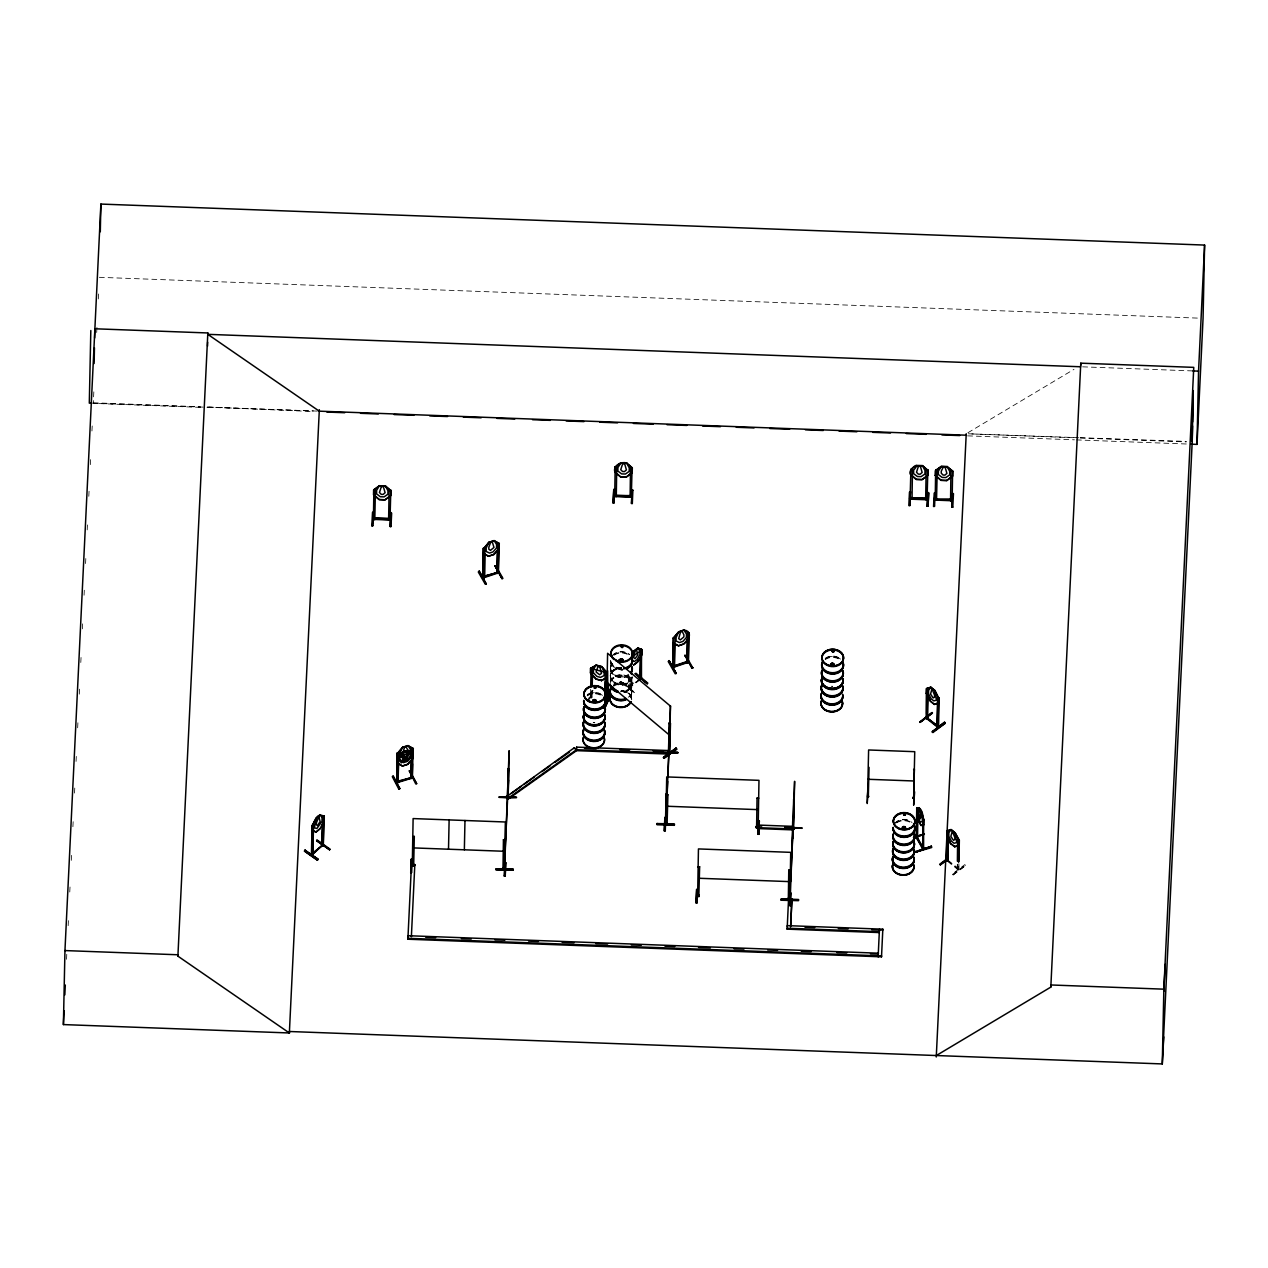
<?xml version="1.0" encoding="UTF-8"?>
<svg xmlns="http://www.w3.org/2000/svg" width="1268" height="1268" viewBox="0 0 1268 1268"><rect width="100%" height="100%" fill="white"/><g stroke="black" fill="none" stroke-linecap="round" stroke-linejoin="round"><path stroke-width="0.75" stroke-dasharray="5 3.75" d="M590.65 689.348L590.413 697.78L591.554 698.082M590.587 696.053L590.729 697.083M591.934 690.188L591.776 698.002C589.572 698.573 589.541 695.546 591.966 696.988M592.093 691.71L591.966 697.558L590.492 697.162M592.14 697.606L590.714 696.069M610.336 681.09L610.574 668.965L610.811 670.946M610.621 667.65L610.748 660.929A10.794 8.337 1.2 0 0 623.935 669.488M620.353 683.848L619.925 682.311M621.463 682.136C623.951 683.753 618.34 681.376 620.607 683.563M621.795 683.246L621.827 682.438M622.081 682.85L633.841 693.216L634.539 692.708L622.667 682.279L621.399 683.515M628.769 675.812C626.963 696.037 629.641 681.962 629.8 686.606M629.182 676.145L628.912 687.985L628.627 686.305M630.101 685.988L630.069 687.24L629.879 676.938M630.085 687.113L630.291 677.286M631.686 692.772L631.527 699.334A10.826 8.353 1.2 0 0 621.146 690.6M631.971 678.538L631.876 683.484L631.638 681.439M953.14 874.904L965.487 865.632L953.156 874.983L952.49 873.842L964.869 864.586L965.503 865.711M958.132 869.816L957.118 867.835L958.782 868.421M957.213 869.198L957.34 863.143M957.736 864.776L957.071 868.976L957.546 867.518M958.465 868.897L958.275 869.975L958.434 864.015M958.862 863.698C959.115 870.339 959.258 870.767 957.118 868.136M66.538 959.274L66.824 953.346M68.155 925.64L68.535 917.731M69.772 892.006L70.152 884.097M71.293 860.354L71.674 852.429M72.91 826.704L73.29 818.795M74.527 793.071L74.812 787.143M76.048 761.418L76.429 753.509M77.665 727.784L77.95 721.841M79.282 694.151L79.567 688.207M80.803 662.482L81.184 654.573M82.42 628.849L82.705 622.905M84.053 595.215L84.433 587.29M85.574 563.547L85.955 555.638M87.191 529.913L87.476 523.985M88.808 496.279L89.093 490.351M90.329 464.627L90.71 456.702M91.946 430.977L92.326 423.068M200.423 407.361L93.277 403.382L93.848 391.558M96.701 332.47L97.081 324.592M98.302 298.979L98.682 291.101M613.443 685.719A10.952 8.464 1.2 0 1 627.866 685.528A10.952 8.464 1.2 0 1 630.164 696.56L631.924 692.249L631.512 689.618M958.751 869.547L948.099 861.067M610.193 675.971L610.685 673.403M610.288 682.739L610.764 680.583A10.794 8.337 1.2 0 1 623.349 674.877A10.794 8.337 1.2 0 1 631.797 684.134A10.794 8.337 1.2 0 1 620.67 691.345M620.591 669.948L622.398 669.9M621.7 669.472L621.795 669.948M632.241 676.779C631.052 685.338 619.022 687.177 613.157 682.168M631.686 692.724L631.274 694.69M610.669 673.768L613.744 669.678L621.637 667.475A10.778 8.321 1.2 0 0 610.542 674.592A10.778 8.321 1.2 0 0 618.974 683.848A10.778 8.321 1.2 0 0 631.527 678.253M631.749 678.649L626.36 683.69L617.991 684.229M610.526 681.011L611.826 678.871M610.542 681.027L610.558 680.964A10.952 8.464 1.2 0 1 623.365 675.226A10.952 8.464 1.2 0 1 631.924 684.625A10.952 8.464 1.2 0 1 620.654 691.932M622.572 682.85L621.78 682.2M622.667 682.279L634.46 692.217M587.306 701.569L592.204 690.727M589.826 698.24L593.044 691.028M611.018 665.811L610.336 668.284L611.731 672.912M631.464 686.574L631.86 684.641L631.702 691.567M610.859 665.985L612.095 663.925M610.716 673.752L611.921 671.755M622.334 670.376L620.955 669.377L622.382 669.647M634.539 692.708L622.588 682.77C620.67 686.21 618.039 681.709 620.432 682.105M622.033 683.325L620.876 683.611M610.273 675.701L611.493 680.345M612.127 663.925L612.143 663.877A10.952 8.464 1.2 0 0 613.363 674.211A10.952 8.464 1.2 0 0 626.503 676.05M611.873 671.723L616.074 668.743L621.621 667.808A10.794 8.337 1.2 0 0 610.51 675.099A10.794 8.337 1.2 0 0 618.958 684.355A10.794 8.337 1.2 0 0 631.543 678.76M630.354 688.492L632.098 684.102L630.703 679.505M628.595 687.383L639.611 679.569M952.49 874.445L965.011 865.236M629.816 685.845L635.426 681.819M628.532 687.335L640.039 679.141M640.023 679.917L629.134 687.827M967.912 432.737L1073.996 369.337M629.673 686.701L628.548 686.464M616.105 668.426L618.784 667.681M620.115 682.01A1.68 1.3 1.2 0 1 622.572 683.23A1.68 1.3 1.2 0 1 620.02 684.26A1.68 1.3 1.2 0 1 620.115 682.01L620.353 682.247M621.463 683.848L620.29 683.817M623.666 684.419L626.344 683.674M593.693 722.649L593.218 722.712A1.68 1.3 1.2 0 1 594.835 722.808L594.296 722.681M620.559 681.867L621.732 682.041M593.598 722.601L594.407 722.633M958.228 869.88L947.671 861.4M93.277 403.287L313.354 410.959M1078.228 437.65L968.197 433.799L1078.228 437.888M1080.193 437.714L1186.309 441.407M99.348 277.312L1199.116 318.157M1082.618 366.832L1192.649 370.922M1080.193 437.967L1186.293 441.914M93.293 402.78L200.439 406.759M317.301 411.101L206.272 406.965L313.053 411.545M967.611 435.859L1074.392 439.822M1076.373 439.901L1187.117 444.022M832.41 686.305L831.602 686.289A1.68 1.3 1.2 0 1 832.442 686.353M590.46 696.639L591.855 696.386M615.376 683.262L617.991 684.197L613.157 681.835L610.463 677.857M948.115 860.306L957.546 867.819M630.513 687.605L631.924 692.138M611.921 664.812L610.78 662.53M630.513 687.557L631.638 689.935M631.48 697.289L631.749 699.492L628.801 693.295L621.146 690.521A10.746 8.305 1.2 0 1 631.496 699.175M610.954 662.831L610.732 660.85M628.69 675.575A10.778 8.321 1.2 0 1 614.489 675.765A10.778 8.321 1.2 0 1 612.238 664.908M628.817 675.21A10.952 8.464 1.2 0 1 614.394 675.4A10.952 8.464 1.2 0 1 612.095 664.369M623.983 669.124A10.952 8.464 1.2 0 1 610.605 660.454M614.092 654.589A10.952 8.464 1.2 0 1 629.562 655.16M628.738 674.227A10.794 8.337 1.2 0 1 614.505 674.418A10.794 8.337 1.2 0 1 612.254 663.544M614.188 655.144A10.794 8.337 1.2 0 1 629.451 655.714M621.146 668.886A10.952 8.464 1.2 0 1 610.875 662.229M612.285 655.857A10.952 8.464 1.2 0 1 629.578 654.748M621.161 668.299A10.794 8.337 1.2 0 1 611.033 661.737M612.412 655.461A10.794 8.337 1.2 0 1 629.467 654.367M631.955 677.334A10.746 8.305 1.2 0 1 620.813 685.243A10.746 8.305 1.2 0 1 610.463 676.541A10.746 8.305 1.2 0 1 621.605 668.632M632.019 676.922A10.826 8.353 1.2 0 1 620.813 684.879A10.826 8.353 1.2 0 1 610.399 676.113A10.826 8.353 1.2 0 1 621.621 668.173M610.732 681.819A10.794 8.337 1.2 0 1 628.96 678.76A10.794 8.337 1.2 0 1 623.46 692.518M613.569 684.91A10.794 8.337 1.2 0 1 628.817 685.481A10.794 8.337 1.2 0 1 628.262 697.273M610.59 681.312A10.952 8.464 1.2 0 1 623.365 675.638A10.952 8.464 1.2 0 1 631.924 685.037A10.952 8.464 1.2 0 1 620.654 692.344M613.538 686.273A10.794 8.337 1.2 0 1 627.771 686.083A10.794 8.337 1.2 0 1 630.022 696.956M613.443 685.306A10.952 8.464 1.2 0 1 627.882 685.1A10.952 8.464 1.2 0 1 630.164 696.148M621.146 690.854A10.794 8.337 1.2 0 1 631.258 697.432M587.132 695.324A10.952 8.464 1.2 0 1 602.601 695.894M587.242 695.894A10.778 8.321 1.2 0 1 600.303 695.054M589.462 693.644A10.952 8.464 1.2 0 1 602.601 695.482M587.258 694.531A10.778 8.321 1.2 0 1 602.49 695.102M825.23 659.566A10.778 8.321 1.2 0 1 840.462 660.137M825.135 659.011A10.952 8.464 1.2 0 1 838.402 658.155M827.465 657.331A10.952 8.464 1.2 0 1 840.605 659.17M825.262 658.219A10.778 8.321 1.2 0 1 840.494 658.789M896.619 822.884A10.794 8.337 1.2 0 1 911.882 823.455M896.539 822.33A10.952 8.464 1.2 0 1 909.806 821.474M894.717 823.598A10.952 8.464 1.2 0 1 912.009 822.488M894.859 823.201A10.794 8.337 1.2 0 1 909.742 820.697M593.012 690.41L588.193 701.22L593.044 690.426"/><path stroke-width="1.5" d="M289.516 1032.976L63.4 1024.576L64.953 950.572L100.885 204.069L1204.6 245.073L1203.063 318.3L1197.008 444.386L1191.064 444.165M90.82 330.52L89.299 403.145L91.946 403.24M94.117 363.52L94.45 347.812M94.656 338.001L94.846 328.777L207.825 332.961L207.793 334.34L319.251 411.165L966.153 435.193M100.299 231.775L100.885 204.069M1163.755 1036.891L1162.28 1063.931L289.437 1031.502L289.358 1032.976L177.9 956.151L177.932 954.772L64.953 950.572M207.556 346.116L207.635 342.186M304.938 850.654L317.999 859.022L317.349 860.18L304.463 851.066L317.365 860.1M304.447 851.145L305.113 849.988M311.342 853.887C313.529 854.965 310.977 852.128 312.594 853.855M323.356 844.456L311.437 854.854L312.055 825.563L313.767 824.644M311.785 854.204L311.769 855.266L312.942 854.474C313.513 851.525 310.533 854.22 312.879 854.426L313.529 824.834M316.207 831.887L312.245 830.619C311.056 826.26 318.411 809 322.056 817.908L321.993 821.395L316.905 828.448L314.416 827.861L316.287 818.034M312.245 852.904L311.88 855.171L312.499 825.864L313.671 824.739M312.483 853.966L312.974 830.524M317.269 840.129L330.171 849.211L329.537 849.75L316.635 840.732L329.648 849.56M323.34 845.518L321.581 846.184L322.151 824.596M322.769 844.123C320.17 845.217 323.292 848.387 322.88 844.012M322.151 846.39L323.086 816.909M323.308 845.391L323.974 816.275M311.88 855.171L323.229 844.488M323.197 845.693L323.958 816.037L323.736 820.745M329.537 849.75L316.651 840.113M371.793 525.792L372.744 525.824L371.809 525.729L372.523 512.351L373.394 512.462M385.345 485.834L387.96 490.764L387.897 494.251L384.093 496.866L380.305 496.739L376.548 493.823L376.628 490.336L379.481 485.612L373.616 490.034L373.505 494.837L379.18 499.703L385.044 499.909L390.909 495.487L391.019 490.684L385.345 485.834L379.481 485.755M373.315 518.374L373.41 519.531L373.886 489.622L375.439 489.686L374.805 519.452C372.19 520.435 372.808 517.423 375.011 518.39L388.483 518.723M375.566 490.256L373.886 489.622M373.442 518.39L374.868 519.547L374.678 517.772M389.989 520.149L390.053 518.343L388.848 518.358L388.61 519.959L389.118 490.431L390.813 490.256L389.989 520.149L388.832 519.357M390.053 526.474L391.004 526.489L390.053 526.474L390.75 512.494L390.29 526.41M390.702 512.494L391.654 513.128L391.004 526.505M399.674 788.284L393.191 775.81L392.319 776.682L398.849 789.124L399.753 788.236L398.881 789.061M398.881 753.192L397.153 753.065L396.678 782.895L398.104 782.53L398.342 764.335M398.39 781.231L396.757 782.8L397.153 753.065M412.512 763.875L412.227 777.553L396.361 782.419L397.772 780.771L398.39 781.532L412.401 777.506M398.073 782.467L398.818 753.049L397.375 753.493M404.46 747.549L406.22 747.01L407.931 750.418L407.884 752.463L404.302 755.348L402.638 754.08L404.397 747.407M409.374 770.896L415.777 783.941L416.665 783.656L409.263 770.881L410.135 771.213M396.757 782.8L412.449 777.981C413.368 773.654 408.027 779.566 412.354 778.156L413.099 748.675L411.403 748.691M411.117 762.369L410.848 778.473L412.591 776.983M411.212 778.441L411.767 748.897M407.884 939.223L407.9 938.304L881.545 955.898L881.514 956.817L407.884 939.223L411.466 864.443L414.826 864.57L414.81 865.473M408.011 936.624L408.027 935.705L878.375 953.187L878.359 954.091L870.45 953.805M412.322 778.092L412.259 776.476M412.718 754.111L412.845 748.247M413.051 758.169L413.273 748.58L408.027 745.584L402.606 747.248L397.391 753.652M411.434 865.347L411.466 864.443M411.926 866.139L412.338 864.475M412.274 866.282L413.114 818.573L505.361 821.997L504.173 869.705L504.616 846.073M411.403 935.832L411.371 936.751L414.826 864.57M413.479 866.329L413.526 864.507L412.148 864.602L413.875 865.125M413.669 866.187L414.303 836.436L412.718 836.848L414.303 836.436M448.507 849.211L449.126 819.92M464.357 849.798L464.976 820.507M479.193 571.091L478.305 572.011L485.343 584.294L486.215 583.993L479.193 571.091L485.993 583.993M483.362 548.283L482.585 577.637L484.582 577.479L484.788 547.808L483.362 548.283L482.823 578.065L484.344 576.639M483.964 577.099L484.36 575.973M484.661 553.672L484.328 577.717L482.981 578.002L498.641 572.756L498.372 571.868M494.995 566.4L495.883 566.114L502.921 578.398L502.033 578.683L495.122 565.813M497.658 544.004L499.085 543.528L498.387 572.993C496.137 574.88 495.978 570.315 498.419 571.266M496.882 573.358L497.246 551.39M498.403 571.931L497.056 573.294L498.007 543.877M482.87 577.463L498.229 572.391L498.72 548.949M495.756 868.945L513.064 868.865L513.033 870.228L495.725 869.531L513.049 869.42M502.033 578.683L495.217 566.257M499.196 797.382L508.294 797.81M502.635 868.437L502.968 869.658L503.428 839.749L504.997 839.812L503.428 839.749M504.284 876.03L505.25 876.03L504.284 876.03L504.949 862.097M504.299 869.61L505.377 838.576M506.55 796.7L574.23 747.819L576.512 749.737L669.647 752.891M502.635 869.04L504.537 869.563L509.118 750.704L508.088 799.141L508.753 768.503L508.103 769.692M507.533 797.778L508.151 768.487M506.566 795.781L508.833 798.634L576.496 750.656L669.425 754.095L669.504 751.686L669.425 754.095M509.815 797.715L516.504 797.287L499.212 796.764M574.198 748.722L574.23 747.819M576.623 748.057L576.639 747.137L668.902 750.561L668.775 753.16L669.044 752.003M590.65 673.039L590.619 668.252L590.46 673.039L595.992 678.919L601.46 680.52M590.698 687.399L591.11 667.871L592.584 668.268L592.029 686.289M592.029 668.807L591.11 667.871M592.219 685.845L592.425 676.082M605.264 672.373L605.01 693.77M605.248 691.377L605.454 681.613M606.881 672.832L605.66 671.85L607.134 672.262L606.104 702.076L605.01 700.633L609.86 697.241M607.182 693.358L607.42 682.057M607.657 670.772L607.8 701.378L607.071 699.001M608.45 684.831L608.275 700.982L607.261 699.048M603.79 708.115L604.693 708.368L610.32 695.736L609.464 694.912L603.901 708.004M614.045 503L614.711 489.02L613.728 489.575L613.094 502.968L613.966 502.397M614.806 471.997C612.872 465.594 621.177 461.251 626.646 462.994L632.32 467.86L632.209 472.647L626.344 477.085L620.48 476.863L614.806 471.997L620.575 476.752L626.344 476.942L632.209 472.647M614.711 496.707L615.17 466.798L616.739 466.862L616.28 496.628L615.979 494.932L614.457 494.948L614.568 496.089M631.321 496.184C629.055 496.596 628.849 496.406 631.702 495.661M630.513 467.623L630.117 496.596M632.114 489.717L631.512 503.554L632.035 489.67L632.875 490.24L632.304 503.681L631.48 503.095M632.003 489.67L632.875 490.24M635.284 673.815L647.14 683.658L635.284 673.815L635.965 673.26L647.853 683.151L647.14 683.658M641.228 679.141L639.611 679.569L640.197 657.997M640.879 678.649L640.942 677.461L639.738 679.474L640.879 678.649L641.497 649.359L640.356 650.183M641.069 650.135L640.403 679.822M641.497 649.359L641.449 678.982L641.449 677.841L639.611 679.569M632.114 654.225L633.699 651.039L637.947 647.948L642.179 649.676C642.939 655.841 638.184 661.706 633.604 664.908M657.109 823.439L657.062 824.755L674.37 825.31L674.418 823.962L657.109 823.55M676.098 748.025L676.716 749.166L664.115 758.216L663.449 757.678L676.145 748.072L663.544 757.186M665.684 817.4L664.844 817.511L664.305 830.905L665.193 830.334M665.446 824.152L666.112 793.641M665.51 822.805C667.348 821.252 668.68 826.023 665.716 824.485L666.714 776.919L758.977 780.343L758.153 827.909L756.235 827.386M676.018 672.959L669.06 660.596L676.113 673.482L675.242 673.768L668.204 661.468L669.076 661.199L676.113 673.482M665.431 822.98L665.526 824.485M670.011 752.923L669.884 751.623L668.252 751.147L668.331 752.51L677.841 752.796M668.41 752.463L669.393 722.697L670.471 723.6L669.647 753.034M667.475 823.471L667.079 824.675L667.903 794.782L666.318 795.194L667.903 794.782M669.615 753.969L668.822 754.222L670.09 723.6L669.441 724.789M668.886 752.875L669.488 723.568M669.425 754.238L670.471 705.801L666.049 824.311L666.255 821.838L665.335 821.997M674.56 643.161L674.481 666.968L674.021 665.415L672.737 666.889M686.796 662.07L673.102 666.445L672.88 667.491L673.498 638.2L675.226 637.535L673.26 637.772L672.722 667.554L674.433 667.079M674.481 666.968L673.847 665.446L674.497 666.207M674.227 667.206L675.147 637.614M669.488 752.748L677.857 752.368L668.252 751.956M691.932 668.173L692.788 667.824L691.932 668.173L685.021 655.302M672.88 667.491L688.365 662.308C689.301 657.886 683.959 664.131 688.286 662.482L689.015 633.001L687.573 633.651M686.78 662.831L687.193 638.913M687.145 662.799L687.89 633.398M687.177 662.863L688.365 661.294M688.365 662.308L688.667 636.488M697.004 902.927L697.543 888.947L697.004 902.927L696.037 902.895L696.655 889.454L696.069 902.848M699.635 866.773L698.05 867.185L699.635 866.773L698.826 896.603M698.842 895.604L698.811 896.666L698.874 894.859C696.75 897.601 696.37 894.669 699.207 895.477M757.044 798.095L758.597 798.158L757.044 798.095L756.584 828.004L756.505 826.276L756.235 827.085M756.378 826.229L757.836 826.229L757.773 828.575L792.357 829.858L792.389 828.939L757.788 827.655L757.915 825.056L792.516 826.34L792.484 827.259L784.797 826.974M757.915 825.056L757.899 825.975L761.735 826.118M758.835 834.344L759.31 820.951L758.85 834.407L758.026 833.821M758.549 820.444L759.389 821.014M879.39 932.566L787.143 929.143L787.159 928.224L879.421 931.647M787.269 926.543L787.285 925.624L882.829 929.175L882.797 930.094L871.671 929.682M789.52 899.979L787.951 899.852L788.363 898.204M788.316 900.011L788.775 870.102L790.804 870.371L790.852 869.151L790.313 870.625L788.775 870.102M788.553 899.82L788.569 898.901L791.929 899.028L790.63 926.67L791.929 899.028M789.615 898.711C788.775 901.104 790.566 893.845 790.202 899.662M789.52 900.042L790.202 870.339M789.885 899.915L790.709 852.35L698.446 848.926L697.622 896.555M790.186 899.805L794.608 781.294L793.562 829.732C795.258 824.168 790.867 830.08 793.673 829.462M790.265 897.379L790.265 899.614M792.072 850.654L792.674 821.363M792.659 838.402L793.641 799.078M798.507 900.676L781.215 900.232L798.539 900.074L781.246 898.901L798.555 899.487M793.023 828.369L801.994 827.861L784.686 827.354M867.249 803.532L867.851 789.552L867.217 802.929M868.517 796.035C866.06 794.925 870.498 796.859 867.566 797.144L868.612 749.974L914.735 751.686L913.657 798.919L914.386 769.026L913.594 769.47M867.708 797.223L867.677 795.416M868.311 797.239L869.04 767.33M878.233 956.69L878.169 955.771M879.516 929.967L879.453 929.048L878.153 956.69M909.79 505.599L910.44 491.619L909.79 505.599L908.823 505.567L909.473 492.174L910.281 492.127M910.329 497.627C906.763 499.719 916.542 495.899 910.091 499.148L910.915 469.398L912.469 469.461L912.025 499.227M911.644 499.338L911.708 497.531M931.378 846.786L915.48 852.096L931.362 846.279L915.575 852.191L931.726 847.515L931.362 846.279M916.907 836.04C918.19 840.098 915.94 833.979 916.669 837.355L917.509 838.449L916.162 837.562L916.796 807.922C922.708 805.925 924.039 820.285 923.516 825.008M916.748 836.008L916.875 837.229M916.954 838.624L916.701 808.144C921.979 805.925 914.529 818.954 920.742 821.807L922.311 821.712L922.391 818.225L921.345 811.663L919.062 807.621M917.509 838.449L917.874 816.83M920.061 722.427L932.408 713.155L931.742 712.616L920.077 721.809M910.281 499.148L927.399 499.798L927.082 498.102L925.878 498.134L925.656 499.719L926.163 470.19L927.859 470.032L927.035 499.909L925.862 499.132M927.082 506.233L928.049 506.249L927.082 506.233L927.78 492.269L928.683 492.919L928.049 506.281L928.683 492.887M922.375 465.594L924.99 470.523L924.927 474.01L921.123 476.641L917.335 476.499L913.594 473.598L913.657 470.111C923.025 459.444 906.604 469.683 910.551 474.597L916.225 479.462L922.074 479.684L927.954 475.246L928.049 470.46L922.375 465.594L916.51 465.53L910.915 469.398M916.241 837.546L923.056 849.449L922.375 847.135L923.722 848.007L922.93 848.419L917.525 837.688M938.7 702.932L934.421 704.453L930.316 701.188L926.369 693.327L926.591 688.572L930.744 687.161L934.849 690.426L938.795 698.288L938.7 702.932L934.5 704.184M922.93 846.945L923.675 849.386L923.247 847.151M926.591 688.572L926.147 718.243L926.179 716.975M922.438 848.324L923.595 818.859L923.611 849.259L916.273 836.325M926.654 713.821L926.591 688.825M913.816 838.037L924.34 833.9L913.42 837.355M927.542 689.57L927.051 718.861M926.052 716.88L927.209 719.035L927.859 717.561M928.128 697.115L927.605 718.449L938.574 727.277L939.065 697.875L937.337 696.988L938.637 698.208L937.987 727.61L937.496 725.153L936.798 726.532L937.654 697.511M935.182 493.157L934.215 493.094L933.565 506.487L934.453 505.916M935.293 475.516L935.404 470.729L941.268 466.291L947.133 466.513L952.807 471.379L952.696 476.166L946.831 480.604L940.967 480.382L935.483 475.341M936.656 500.226L935.198 500.226L935.657 470.317L937.226 470.38L936.529 500.178M935.198 500.226L935.245 498.483M936.402 500.258C939.192 497.119 932.63 499.861 936.418 499.132M932.868 732.587L945.199 723.267L932.36 732.127M936.798 726.532C935.911 724.06 940.032 726.057 937.797 726.421M937.337 726.184L937.845 702.868M937.94 727.499L938.003 726.532M958.957 840.763L955.137 832.791L951.032 829.526L955.01 832.902L956.738 842.586L954.059 843.268L951.412 841.16L948.797 836.262L948.876 832.775L950.952 829.795L946.895 830.952L946.784 835.77L946.752 831.047L946.879 860.1L940.349 864.792L946.546 859.545M944.628 722.712L932.281 731.985L944.549 722.189L945.215 723.315M952.03 500.797C947.148 501.415 953.488 496.311 951.903 500.749L934.849 500.067L935.039 499.006M947.133 466.513L949.748 471.442L949.669 474.929L945.865 477.56L942.092 477.418L938.336 474.517L938.415 471.03L941.347 466.561L947.022 466.782L952.601 470.951L950.937 471.094L950.572 500.717M950.572 500.797L950.493 499.069L952.157 499.64M951.777 500.828L951.983 499.64M953.441 493.807L952.791 507.2L951.967 506.598M952.601 470.951L952.157 500.242M952.791 507.168L951.983 507.073L952.49 493.189L953.441 493.838M946.895 859.038L946.435 860.623L947.053 831.126L948.179 832.03M947.069 860.148L947.148 859.038M947.846 831.586L947.545 861.289M947.973 860.972L948.416 839.495M948.115 860.306L947.085 859.086M957.388 861.194L957.625 839.368M957.815 860.861L958.148 845.249M958.481 862.066L958.925 840.573L957.831 839.559M959.083 840.668L958.988 845.312L954.709 846.834L950.604 843.569L946.8 835.596L950.604 843.569M958.909 861.733L959.353 840.256L957.815 839.495M936.339 1055.531L1050.823 987.106L1050.871 984.967L1163.85 989.167L1162.28 1063.931L1192.189 442.136L1193.251 390.972M1080.732 365.311L1080.78 363.171L1193.759 367.371L1163.85 989.167M1192.205 441.613L1192.538 425.921M1192.617 421.99L1193.283 390.576M1197.008 444.386L1198.545 371.144L1204.6 245.073M513.033 870.197L495.725 869.531M781.246 899.044L781.215 900.248M798.539 900.09L781.231 899.614M410.705 872.558L411.323 859.118L410.737 872.495L411.672 872.59M411.735 864.855L412.211 858.61L411.688 871.972M413.859 865.426L413.526 864.507M502.635 868.739L502.889 867.93M504.933 868.009L503.998 866.916L504.949 866.947M507.327 798.983L508.167 796.589L508.088 799.014M504.521 875.95L504.933 862.509M505.171 875.966L505.694 862.605L505.25 876.045M665.573 817.48L665.161 830.778M665.272 830.936L665.7 817.004M666.207 822.029L666.144 824.026M667.269 824.533L665.541 824.01M677.841 753.018L660.549 751.861M697.511 895.969L699.207 896.08L697.273 896.016M756.219 827.861L758.169 827.449M757.884 834.376L758.47 820.396M788.173 898.33L790.408 898.457L788.363 898.267M789.425 899.487L790.265 897.554M789.726 905.78L790.281 892.45M790.091 900.565L790.392 892.941M790.582 906.398L791.042 892.957L790.154 893.005M793.578 829.589L793.705 827.354M867.645 797.128L868.501 796.558L867.708 797.144M912.897 798L913.895 797.255M914.228 791.787L913.642 804.689M63.4 1024.576L64.066 1010.723M64.826 994.889L65.302 984.998M177.9 956.151L207.825 332.961M289.358 1032.976L319.33 409.707M373.616 490.034L379.576 485.739L385.25 486.088L390.829 490.874M373.695 494.805L379.291 499.434L385.06 499.766L390.734 495.439M372.507 525.745L373.41 511.86L372.744 525.824M375.027 517.915L388.483 518.422M383.316 486.484L385.107 492.697L383.142 494.425L381.256 494.361L379.449 492.491L381.43 486.405M390.813 490.256L389.213 490.447M505.076 851.272L508.516 779.994M576.639 747.137L576.496 750.656L576.512 749.737L508.864 797.715M615.17 466.798L616.771 467.401M614.584 489.068L613.934 502.841M616.121 495.55L629.784 495.582M624.617 463.644L626.408 469.873L624.442 471.601L622.556 471.522L620.749 469.651L622.731 463.581M626.646 462.994L629.261 467.924L629.182 471.411L625.393 474.042L621.605 473.899L617.849 470.999L617.928 467.512L620.86 463.058M630.529 467.829L632.32 467.86M666.984 794.798L667.634 781.326M667.808 777.474L669.853 735.091M787.143 929.143L788.569 898.901M790.566 881.862L793.99 810.585M881.514 956.817L882.829 929.175M910.741 474.565L916.32 479.352L922.09 479.526L927.954 475.246M911.835 497.627L910.17 498.15M912.057 497.69L925.513 498.181M920.362 466.244L922.153 472.473L920.188 474.2L918.286 474.121L916.495 472.251L918.46 466.18M927.859 470.032L926.559 470.38M928.049 470.46L922.28 465.721L916.605 465.641M927.32 506.17L927.97 492.808M935.657 470.317L941.347 466.561M934.532 506.518L935.182 492.539L933.66 506.407M945.088 467.306L943.202 467.242L941.284 471.141L941.236 473.17L943.043 475.04L944.929 475.12L946.895 473.392L945.104 467.163M950.271 499.101L936.783 499.37L951.793 499.703M952.522 475.976L946.736 480.477M951.824 507.152L952.522 493.189M936.26 1057.005L966.232 433.735M1050.823 987.106L1080.78 363.171M499.196 797.16L516.504 797.667M801.978 828.305L792.373 827.956M1163.802 991.307L1165.26 964.266M922.993 819.286L922.914 849.481L923.643 848.038M922.359 847.452L916.891 837.118M917.43 809.301L916.859 808.096M948.115 860.005L946.467 859.355M604.979 700.697L607.039 700.063M669.869 752.685L668.252 751.147M669.853 752.891L669.361 752.13M665.32 823.075L666.176 822.964M595.152 688.033L594.946 687.161M593.44 700.015L594.391 701.679M622.651 646.379C621.891 650.056 620.591 644.049 622.826 647.346M621.621 647.108L622.382 647.124M622.255 659.154L621.653 660.66L620.401 659.519M832.363 651.847L832.759 650.69M832.6 651.34L833.567 651.356L833.092 650.532M831.317 663.909L831.507 664.923M833.964 651.578L833.345 650.611L833.504 652.006M832.981 663.513L833.139 664.765M833.282 663.814L833.551 664.701L831.57 664.781M904.734 813.993L904.322 815.023M905.368 814.912L903.704 814.864M902.721 827.227L902.689 827.941M318.981 816.655L316.414 822.742L316.366 824.786L317.555 825.547L320.138 821.553L318.839 816.544M916.701 812.566L918.745 821.379L921.392 811.599L923.786 820.301M636.599 649.834L635.236 650.833L633.81 655.778L633.762 657.807L635.062 658.647L637.883 654.827L636.473 649.739M504.791 867.962L504.585 868.041M504.775 869.04L504.775 866.963M317.919 859.133L305.017 850.099M321.581 846.184L323.166 844.583M632.288 655.714L633.889 651.213L638.01 648.233L639.96 651.308L639.88 654.795L637.107 659.534L634.365 661.516L631.654 660.771M482.759 576.512L498.403 572.328M496.834 571.805L498.261 571.329M492.333 542.007L490.605 542.593L488.846 547.11L488.798 549.155L490.447 550.391L493.981 547.427L492.269 541.88M680.504 632.082L678.697 638.644L680.345 639.88L683.88 636.916L683.912 634.872L682.232 631.496L680.425 631.939M925.989 718.021L938.019 727.499M913.039 797.192L913.087 797.778M398.2 781.342L396.393 781.342L397.93 780.819M410.8 776.919L412.052 776.476M605.264 700.063L606.912 699.968M590.809 668.331L596.277 665.224L590.571 668.379L607.055 672.832L601.745 666.588L596.198 665.082L593.424 669.203L593.361 672.69L596.911 676.415L600.493 677.397L604.091 675.59L604.17 672.103L601.745 666.588M599.827 666.794L601.46 673.419L599.606 674.734L596.103 671.977L598.036 666.302M590.523 672.896L595.992 678.919M601.365 680.377L595.849 679.157M603.837 707.528L609.464 694.912M604.012 708.115L609.528 695.403M604.678 708.305L610.32 695.736M931.964 689.063L930.538 694.04L933.121 697.939L934.516 697.21L934.564 695.165L932.091 688.968M952.252 831.443L950.841 836.42L953.425 840.304L954.804 839.575L954.852 837.546L952.395 831.348M488.766 542.339L486.215 547.998L486.151 551.485L489.575 553.07L493.03 551.913L496.517 547.998L496.581 544.527L494.124 540.533L488.766 542.339L483.457 548.885M678.745 631.908L673.276 638.232L678.649 631.813L684.007 630.022L678.729 631.955L676.113 637.487L676.05 640.974L679.474 642.559L682.929 641.402L686.416 637.487L686.479 634.016L684.007 630.307L689.095 633.128L687.557 633.493M316.493 818.193L312.055 825.563M312.388 830.714L316.144 832.062L320.043 828.717L324.006 820.776M924.324 834.344L913.721 837.799M632.225 654.209L633.699 651.039M633.54 665.082L637.788 661.991L642.084 654.32M868.406 796.082L867.677 796.05M912.992 798.301L913.863 798.333M594.755 687.002L594.819 687.985M595.865 688.08L595.405 687.034M621.225 646.553L622.16 646.601M594.914 701.204L593.931 700.174M595.294 701.315L595.58 700.316M620.48 660.501L620.908 659.439L622.303 659.772M621.875 660.85L621.7 659.011M832.157 651.134L833.567 650.738M832.616 651.245L832.807 651.657M833.853 651.752L833.821 650.928M831.871 665.224L831.428 663.925M833.298 664.987L833.583 663.988M904.163 814.008L905.384 814.531M902.848 827.021C900.898 830.619 907.666 827.56 904.686 827.132M902.959 827.449L904.718 827.941M904.956 827.782L904.306 828.59M613.094 502.936L613.807 489.527L614.695 489.638M664.305 830.873L664.923 817.464L665.811 817.559M504.569 868.501L502.825 868.453M758.169 826.847L756.299 826.863M940.254 864.617L946.451 859.942M488.925 542.561L483.631 548.87L485.026 548.236M493.902 554.607L499.196 548.061L493.823 554.512L488.465 556.272L493.743 554.385M673.26 643.019L678.443 645.887L683.642 643.875C688.952 640.514 693.168 631.369 684.007 630.022M673.435 642.924L678.523 645.745L683.801 644.096L689.095 637.55M397.217 753.668L402.669 747.375L408.106 745.711M397.058 758.169L402.463 761.165L407.741 759.516L413.257 753.366L407.995 750.355L402.574 752.019L397.058 758.169L402.384 761.307L407.805 759.643C419.233 752.875 409.437 748.485 402.733 752.257L397.233 758.074M397.027 762.956L402.447 765.951L407.63 764.208L413.225 758.153M397.201 762.861L402.352 766.094L407.789 764.43L413.162 758.01M686.638 662.245L672.769 666.952M620.591 659.091C617.484 661.817 625.584 661.389 622.017 659.011M594.296 687.858C596.594 689.919 595.278 684.926 594.216 688.017M593.424 700.253L594.771 699.873M595.12 701.473L595.564 699.936M904.068 813.977L903.624 815.023M905.193 814.928L903.83 815.007M667.301 823.471L665.605 823.487M316.429 818.129L320.344 814.785M322.31 816.782L323.356 815.895M322.754 817.099L323.8 816.196M316.001 831.966L320.043 828.717M322.579 844.171L321.707 844.948L322.738 845.185M312.61 853.095L322.04 845.724M390.386 518.961L388.499 518.961M390.354 520.023L373.236 519.389M616.296 495.55L614.425 495.55M631.416 497.23L614.536 496.549M910.297 498.689L927.415 499.323M614.901 467.353L620.781 462.788M930.744 687.161L934.785 690.489L938.669 698.383M926.369 693.327L930.443 701.093L934.421 704.453M934.706 690.521L936.45 700.205L933.771 700.887L931.124 698.779L928.509 693.897L928.572 690.41L930.807 687.319L926.464 688.683M932.424 712.537L919.95 722.237L932.329 712.933M932.281 731.573L944.628 722.253M955.137 832.791L959.353 840.256M954.788 846.564L950.667 843.505M958.719 845.265L954.645 846.659M945.912 859.593L939.683 864.269L940.349 864.792M631.749 657.22L642.179 649.676M640.768 650.516L642.036 649.802L638.01 648.233M607.61 698.446L610.827 696.148M604.963 701.045L611.271 696.512M640.15 679.822L641.291 678.998M670.471 723.6L668.965 723.014M663.449 757.678L676.177 748.611M511.384 793.277L521.053 786.429M524.27 784.131L533.939 777.284M541.991 771.578L550.043 765.856M554.877 762.433L569.38 752.162M478.971 571.709L486.215 583.993M392.985 776.396L399.753 788.854M620.337 659.122L621.161 658.98M620.908 659.059L620.623 660.676M593.361 699.857L594.201 699.714M593.947 699.793C590.032 701.727 598.195 702.852 595.294 699.888M832.49 663.212C827.275 665.24 837.007 666.318 832.743 663.418M833.219 665.098L831.396 664.591L833.187 664.02M904.322 828.21L904.591 826.974M904.639 828.178L903.212 828.273M793.055 827.164L792.896 829.43M635.411 673.625L647.266 683.484M411.751 749.198L413.067 748.691M757.963 828.036L756.584 827.941M935.229 499.544L951.983 500.242M946.752 831.047L951.032 829.526M488.83 542.466L494.187 540.675L499.291 543.417L499.021 548.077M497.421 543.576L499.196 543.639L494.108 540.818M483.996 576.021L482.839 577.003M484.36 576.29L496.897 572.581M684.894 655.889L685.782 655.572L692.803 667.887M674.243 665.779L686.559 661.642L686.939 662.784M920.568 810.902L921.25 816.227L920.394 818.7C918.444 817.559 918.365 807.177 920.742 810.838M916.764 812.661L918.745 821.379M923.437 824.834L921.059 825.357L918.951 821.268M913.816 837.403L924.372 833.916M915.528 851.573L931.394 846.39M406.125 751.655L404.365 752.193L402.574 756.679L402.542 758.724L404.207 760.007L407.789 757.107L406.188 751.797M398.168 781.104L410.864 777.712M620.844 659.201L621.732 659.138M621.938 660.818L620.528 660.374M594.66 686.971L595.532 687.367M833.456 651.831L832.299 651.546M831.634 663.386A1.68 1.3 1.2 0 1 834.09 664.606A1.68 1.3 1.2 0 1 831.539 665.621A1.68 1.3 1.2 0 1 831.634 663.386L832.173 663.291M903.276 826.942L904.449 826.99M904.052 828.67L904.75 827.148M923.69 824.945L921.091 825.547L918.777 821.315M688.144 660.802L688.128 661.88M757.804 826.91L756.631 826.26M390.275 519.056L388.816 518.961M927.304 498.815L925.497 498.657M622.208 647.472L621.193 646.965M621.051 658.837L622.223 658.995M832.173 663.529L833.472 663.766M832.696 665.066L831.808 664.939M594.692 701.394L593.804 701.267M903.482 826.577L904.29 826.593M410.055 771.166L416.665 783.656M912.358 470.016L910.884 469.857M914.624 791.834L913.689 805.164M411.244 859.181L412.195 859.213M504.822 862.652L505.774 862.684M503.016 867.914L504.759 867.867M696.576 889.534L697.543 889.565M697.463 896.016L698.842 896M207.793 334.34L1080.653 366.769M1192.649 370.922L1198.545 371.144M326.89 412.068L344.69 412.718M360.508 413.305L378.308 413.97M394.126 414.557L413.907 415.286M429.725 415.888L447.525 416.538M463.343 417.124L481.143 417.79M496.961 418.377L514.76 419.042M532.56 419.708L550.36 420.358M566.178 420.944L583.977 421.61M599.796 422.196L617.595 422.862M633.414 423.449L653.178 424.178M667.031 424.701L686.796 425.43M702.615 426.016L720.414 426.682M736.232 427.268L754.032 427.934M769.85 428.521L789.631 429.25M805.449 429.836L823.249 430.502M839.067 431.088L856.867 431.754M872.685 432.34L890.485 432.99M906.303 433.577L926.084 434.322M941.902 434.908L959.702 435.574M918.46 466.323L920.346 466.386M935.641 470.777L937.195 470.84M950.984 471.141L952.569 471.411M620.781 462.931L626.63 463.137M622.715 463.723L624.601 463.787M630.497 467.94L632.082 467.892L631.29 497.325L631.527 495.645M940.983 480.239L946.831 480.445M910.472 498.166L925.513 498.498M927.051 498.784L925.719 498.704M381.414 486.547L383.316 486.627M616.311 495.392L629.768 495.899M616.296 496.153L631.686 496.723M375.011 518.992L390.386 519.563M584.469 748.342L596.245 748.786M619.798 749.657L629.625 750.022M653.178 750.894L662.99 751.258M867.994 779.281L914.133 780.993M668.062 806.289L758.359 809.65M414.398 847.943L504.759 851.303M699.793 878.296L790.091 881.64M804.926 927.193L814.753 927.558M838.306 928.445L848.118 928.81M425.794 937.29L435.685 937.654M461.378 938.605L471.252 938.97M494.964 939.857L504.854 940.222M528.566 941.11L538.44 941.474M562.168 942.346L574.024 942.79M595.754 943.598L607.61 944.042M631.337 944.929L641.212 945.294M664.923 946.166L674.814 946.53M698.525 947.418L710.381 947.862M734.093 948.733L743.983 949.114M767.695 949.986L777.569 950.35M801.281 951.238L811.171 951.602M836.864 952.553L846.739 952.918M606.136 702.012L604.852 701.584M903.783 828.686L902.975 828.115M322.864 845.09L322.056 845.423M596.134 665.224L601.682 666.714L607.055 672.832M597.973 666.445L599.764 666.92M605.042 701.141L606.69 701.6L607.594 653.289L670.407 706.102M604.963 701.759L606.104 702.076M758.581 820.903L758.042 834.281M320.138 814.849L324.101 816.132M622.16 646.204L621.78 646.839M905.415 814.722L905.162 814.199M927.7 689.665L926.765 688.746M407.947 745.727L413.352 748.722M621.938 659.091L622.398 659.978M792.991 828.511L793.8 828.527M305.017 850.511L317.999 859.625M927.193 688.429L928.287 689.301M937.242 725.439L927.384 718.259L938.383 727.024M606.595 700.364L607.673 701.267M606.976 682.58L669.789 735.408M935.293 475.373L941.062 480.271M626.551 463.121L632.304 468.003M593.662 701.41L593.25 700.459M676.716 749.087L664.052 758.106M407.916 750.513L410.42 754.27L410.356 757.757L406.822 761.577L403.319 762.654L399.848 760.974L399.927 757.487L402.733 752.257M684.91 655.287L692.154 668.03M495.011 565.797L502.16 578.097M483.536 553.434L488.624 556.256L483.362 553.53M408.027 745.584L410.531 749.626L410.452 753.113L406.933 756.933L403.414 758.01L399.943 756.33L400.022 752.843L402.606 747.248M904.876 814.119L904.987 814.183M613.807 659.487A10.746 8.305 1.2 0 1 618.388 645.967A10.746 8.305 1.2 0 1 632.352 655.017A10.746 8.305 1.2 0 1 615.963 660.882M632.05 659.55A10.794 8.337 1.2 0 1 626.582 668.743M632.177 668.458A10.794 8.337 1.2 0 1 630.529 672.563M618.99 659.899A10.794 8.337 1.2 0 1 621.795 659.725M632.225 658.647A10.952 8.464 1.2 0 1 623.983 668.712M632.082 658.203A10.794 8.337 1.2 0 1 623.967 668.125M632.209 659.059A10.952 8.464 1.2 0 1 626.661 668.379M632.05 667.142A10.952 8.464 1.2 0 1 630.64 673.514M618.927 660.676A10.952 8.464 1.2 0 1 621.78 660.485M632.05 666.73A10.952 8.464 1.2 0 1 630.656 673.102M618.942 660.248A10.952 8.464 1.2 0 1 621.78 660.073M632.146 669.805A10.794 8.337 1.2 0 1 631.686 671.961M630.735 671.929A10.746 8.305 1.2 0 1 631.718 673.974M630.767 672.405A10.794 8.337 1.2 0 1 631.749 674.449M625.916 699.857A10.778 8.321 1.2 0 1 614.013 698.811A10.778 8.321 1.2 0 1 610.59 689.903M626.012 699.508A10.952 8.464 1.2 0 1 613.902 698.43A10.952 8.464 1.2 0 1 610.431 689.396M631.052 701.775A10.794 8.337 1.2 0 1 617.564 707.179A10.794 8.337 1.2 0 1 610.415 696.687M629.879 703.264A10.778 8.321 1.2 0 1 616.264 706.292A10.778 8.321 1.2 0 1 610.447 696.227M631.084 701.489A10.826 8.353 1.2 0 1 617.564 706.894A10.826 8.353 1.2 0 1 610.399 696.386M617.833 691.948A10.952 8.464 1.2 0 1 610.384 685.687M625.964 698.51A10.794 8.337 1.2 0 1 614.029 697.463A10.794 8.337 1.2 0 1 610.59 688.556M617.865 692.312A10.794 8.337 1.2 0 1 610.257 683.959M626.012 699.08A10.952 8.464 1.2 0 1 613.918 698.018A10.952 8.464 1.2 0 1 610.431 688.984M617.849 691.535A10.952 8.464 1.2 0 1 610.399 685.275M617.896 690.965A10.794 8.337 1.2 0 1 611.525 686.828M604.931 708.368A10.794 8.337 1.2 0 1 595.405 718.465A10.794 8.337 1.2 0 1 583.613 709.747M604.091 705.801A10.952 8.464 1.2 0 1 595.437 718.1A10.952 8.464 1.2 0 1 583.946 707.1M604.788 715.12A10.794 8.337 1.2 0 1 593.852 725.233A10.794 8.337 1.2 0 1 583.93 714.344A10.794 8.337 1.2 0 0 593.852 725.328A10.794 8.337 1.2 0 0 604.773 715.231M604.741 714.708A10.746 8.305 1.2 0 1 593.868 724.773A10.746 8.305 1.2 0 1 583.993 713.932M604.25 697.717A10.952 8.464 1.2 0 1 597.022 709.858A10.952 8.464 1.2 0 1 583.645 701.188M603.964 704.96A10.794 8.337 1.2 0 1 596.832 716.943A10.794 8.337 1.2 0 1 583.629 708.384M604.107 698.24A10.794 8.337 1.2 0 1 596.974 710.223A10.794 8.337 1.2 0 1 583.771 701.664M604.091 705.388A10.952 8.464 1.2 0 1 595.437 717.688A10.952 8.464 1.2 0 1 583.962 706.672M604.265 697.305A10.952 8.464 1.2 0 1 597.022 709.446A10.952 8.464 1.2 0 1 583.645 700.76M604.139 696.877A10.794 8.337 1.2 0 1 597.006 708.86A10.794 8.337 1.2 0 1 583.803 700.301M604.44 731.414A10.794 8.337 1.2 0 1 593.519 741.511A10.794 8.337 1.2 0 1 583.597 730.637M604.598 730.923A10.952 8.464 1.2 0 1 593.519 741.162A10.952 8.464 1.2 0 1 583.47 730.13M604.297 738.198A10.794 8.337 1.2 0 1 593.376 748.31A10.794 8.337 1.2 0 1 583.454 737.421M604.265 737.722A10.746 8.305 1.2 0 1 593.376 747.787A10.746 8.305 1.2 0 1 583.502 736.946M604.725 715.913A10.746 8.305 1.2 0 1 593.836 725.978A10.746 8.305 1.2 0 1 583.962 715.136M604.788 715.469A10.826 8.353 1.2 0 1 593.852 725.597A10.826 8.353 1.2 0 1 583.914 714.692M604.773 722.839A10.952 8.464 1.2 0 1 593.693 733.078A10.952 8.464 1.2 0 1 583.629 722.047M604.471 730.051A10.794 8.337 1.2 0 1 593.535 740.163A10.794 8.337 1.2 0 1 583.629 729.274M604.614 723.331A10.794 8.337 1.2 0 1 593.678 733.443A10.794 8.337 1.2 0 1 583.771 722.554M604.598 730.495A10.952 8.464 1.2 0 1 593.535 740.75A10.952 8.464 1.2 0 1 583.47 729.718M604.773 722.411A10.952 8.464 1.2 0 1 593.693 732.666A10.952 8.464 1.2 0 1 583.645 721.635M604.646 721.967A10.794 8.337 1.2 0 1 593.709 732.08A10.794 8.337 1.2 0 1 583.787 721.207M842.919 672.056A10.794 8.337 1.2 0 1 831.998 682.152A10.794 8.337 1.2 0 1 822.076 671.279M843.077 671.549A10.952 8.464 1.2 0 1 831.998 681.804A10.952 8.464 1.2 0 1 821.949 670.772M842.776 678.903A10.794 8.337 1.2 0 1 831.856 689.015A10.794 8.337 1.2 0 1 821.933 678.126M843.252 663.465A10.952 8.464 1.2 0 1 832.173 673.72A10.952 8.464 1.2 0 1 822.124 662.688M842.951 670.693A10.794 8.337 1.2 0 1 832.03 680.805A10.794 8.337 1.2 0 1 822.108 669.916M843.093 663.972A10.794 8.337 1.2 0 1 832.173 674.069A10.794 8.337 1.2 0 1 822.25 663.196M843.093 671.137A10.952 8.464 1.2 0 1 832.014 681.391A10.952 8.464 1.2 0 1 821.949 670.36M843.252 663.053A10.952 8.464 1.2 0 1 832.188 673.308A10.952 8.464 1.2 0 1 822.124 662.276M843.125 662.609A10.794 8.337 1.2 0 1 832.188 672.722A10.794 8.337 1.2 0 1 822.282 661.833M842.713 697.257A10.794 8.337 1.2 0 1 831.523 705.198A10.794 8.337 1.2 0 1 821.125 696.465M842.602 694.595A10.952 8.464 1.2 0 1 831.523 704.834A10.952 8.464 1.2 0 1 821.458 693.802M842.301 701.854A10.794 8.337 1.2 0 1 831.38 711.966A10.794 8.337 1.2 0 1 821.458 701.093M842.269 701.394A10.746 8.305 1.2 0 1 831.38 711.459A10.746 8.305 1.2 0 1 821.505 700.618M842.729 679.585A10.746 8.305 1.2 0 1 831.84 689.649A10.746 8.305 1.2 0 1 821.965 678.808M842.332 701.584A10.826 8.353 1.2 0 1 831.38 711.713A10.826 8.353 1.2 0 1 821.442 700.808M842.792 679.125A10.826 8.353 1.2 0 1 831.856 689.253A10.826 8.353 1.2 0 1 821.918 678.348M842.76 686.511A10.952 8.464 1.2 0 1 831.697 696.766A10.952 8.464 1.2 0 1 821.632 685.734M842.729 695.91A10.794 8.337 1.2 0 1 830.144 703.724A10.794 8.337 1.2 0 1 821.632 692.962M842.618 687.002A10.794 8.337 1.2 0 1 831.681 697.115A10.794 8.337 1.2 0 1 821.759 686.226M842.602 694.182A10.952 8.464 1.2 0 1 831.523 704.422A10.952 8.464 1.2 0 1 821.474 693.39M842.776 686.099A10.952 8.464 1.2 0 1 831.697 696.338A10.952 8.464 1.2 0 1 821.648 685.306M842.634 685.655A10.794 8.337 1.2 0 1 831.713 695.752A10.794 8.337 1.2 0 1 821.791 684.879M914.323 835.374A10.794 8.337 1.2 0 1 904.813 845.471A10.794 8.337 1.2 0 1 893.005 836.753M913.483 832.807A10.952 8.464 1.2 0 1 904.845 845.106A10.952 8.464 1.2 0 1 893.354 834.09M914.18 842.19A10.794 8.337 1.2 0 1 903.26 852.302A10.794 8.337 1.2 0 1 893.338 841.413M914.133 841.698A10.73 8.29 1.2 0 1 903.276 851.747A10.73 8.29 1.2 0 1 893.417 840.938M913.657 824.723A10.952 8.464 1.2 0 1 906.414 836.864A10.952 8.464 1.2 0 1 893.037 828.194M913.372 831.966A10.794 8.337 1.2 0 1 906.24 843.949A10.794 8.337 1.2 0 1 893.037 835.39M913.515 825.246A10.794 8.337 1.2 0 1 906.382 837.213A10.794 8.337 1.2 0 1 893.179 828.67M913.499 832.394A10.952 8.464 1.2 0 1 904.845 844.694A10.952 8.464 1.2 0 1 893.354 833.678M913.673 824.311A10.952 8.464 1.2 0 1 906.43 836.452A10.952 8.464 1.2 0 1 893.052 827.766M913.546 823.883A10.794 8.337 1.2 0 1 906.414 835.866A10.794 8.337 1.2 0 1 893.211 827.307M913.848 858.42A10.794 8.337 1.2 0 1 902.927 868.517A10.794 8.337 1.2 0 1 893.005 857.644M914.006 857.929A10.952 8.464 1.2 0 1 902.927 868.168A10.952 8.464 1.2 0 1 892.862 857.136M913.705 865.156A10.794 8.337 1.2 0 1 902.784 875.269A10.794 8.337 1.2 0 1 892.862 864.396M913.642 864.744A10.73 8.29 1.2 0 1 902.784 874.777A10.73 8.29 1.2 0 1 892.941 863.968M914.101 842.903A10.73 8.29 1.2 0 1 903.244 852.952A10.73 8.29 1.2 0 1 893.385 842.126M913.737 864.919A10.826 8.353 1.2 0 1 902.784 875.047A10.826 8.353 1.2 0 1 892.846 864.142M914.196 842.475A10.826 8.353 1.2 0 1 903.26 852.603A10.826 8.353 1.2 0 1 893.322 841.698M914.165 849.845A10.952 8.464 1.2 0 1 903.085 860.084A10.952 8.464 1.2 0 1 893.037 849.053M913.879 857.057A10.794 8.337 1.2 0 1 902.943 867.169A10.794 8.337 1.2 0 1 893.037 856.28M914.022 850.337A10.794 8.337 1.2 0 1 903.085 860.433A10.794 8.337 1.2 0 1 893.163 849.56M914.006 857.501A10.952 8.464 1.2 0 1 902.927 867.756A10.952 8.464 1.2 0 1 892.878 856.724M914.18 849.417A10.952 8.464 1.2 0 1 903.101 859.672A10.952 8.464 1.2 0 1 893.052 848.641M914.038 848.974A10.794 8.337 1.2 0 1 903.117 859.086A10.794 8.337 1.2 0 1 893.195 848.197M657.093 823.962L674.386 824.675L657.093 823.962M401.354 755.712L404.112 758.359L401.084 762.892L404.983 758.74C406.6 763.019 411.941 759.849 405.95 757.773L408.819 753.43L405.094 757.361L402.796 755.3L401.354 755.712M607.023 677.35L601.397 680.662L607.023 677.35M615.963 660.2A10.794 8.337 1.2 0 0 632.494 653.591A10.794 8.337 1.2 0 0 616.66 645.761A10.794 8.337 1.2 0 0 615.963 660.2M620.496 661.214A1.68 1.3 1.2 0 0 623.063 660.184A1.68 1.3 1.2 0 0 620.607 658.98A1.68 1.3 1.2 0 0 620.496 661.214M589.002 700.982A10.794 8.337 1.2 0 0 605.533 694.357A10.794 8.337 1.2 0 0 589.683 686.543A10.794 8.337 1.2 0 0 589.002 700.982M589.002 701.616A10.746 8.305 1.2 0 0 605.47 695.023A10.746 8.305 1.2 0 0 589.699 687.24A10.746 8.305 1.2 0 0 589.002 701.616M588.986 701.236A10.826 8.353 1.2 0 0 605.533 694.595A10.826 8.353 1.2 0 0 589.668 686.765A10.826 8.353 1.2 0 0 588.986 701.236M593.535 701.949A1.68 1.3 1.2 0 0 596.103 700.919A1.68 1.3 1.2 0 0 593.646 699.714A1.68 1.3 1.2 0 0 593.535 701.949M826.99 664.606A10.794 8.337 1.2 0 0 843.537 657.997A10.794 8.337 1.2 0 0 827.687 650.167A10.794 8.337 1.2 0 0 826.99 664.606A10.794 8.337 1.2 0 0 843.521 658.029A10.794 8.337 1.2 0 0 827.687 650.215A10.794 8.337 1.2 0 0 826.99 664.654M831.871 688.445A10.746 8.305 1.2 0 0 842.745 678.38A10.746 8.305 1.2 0 1 831.871 688.413A10.746 8.305 1.2 0 1 821.997 677.603A10.746 8.305 1.2 0 0 831.871 688.413M827.005 665.304A10.746 8.305 1.2 0 0 843.474 658.71A10.746 8.305 1.2 0 0 827.703 650.912A10.746 8.305 1.2 0 0 827.005 665.304M898.394 827.941A10.794 8.337 1.2 0 0 914.925 821.315A10.794 8.337 1.2 0 0 899.091 813.501A10.794 8.337 1.2 0 0 898.394 827.941M898.426 828.59A10.73 8.29 1.2 0 0 914.846 822.013A10.73 8.29 1.2 0 0 899.107 814.246A10.73 8.29 1.2 0 0 898.426 828.59M898.378 828.242A10.826 8.353 1.2 0 0 914.941 821.601A10.826 8.353 1.2 0 0 899.075 813.771A10.826 8.353 1.2 0 0 898.378 828.242M902.943 828.955A1.68 1.3 1.2 0 0 905.495 827.925A1.68 1.3 1.2 0 0 903.038 826.72A1.68 1.3 1.2 0 0 902.943 828.955"/></g></svg>
